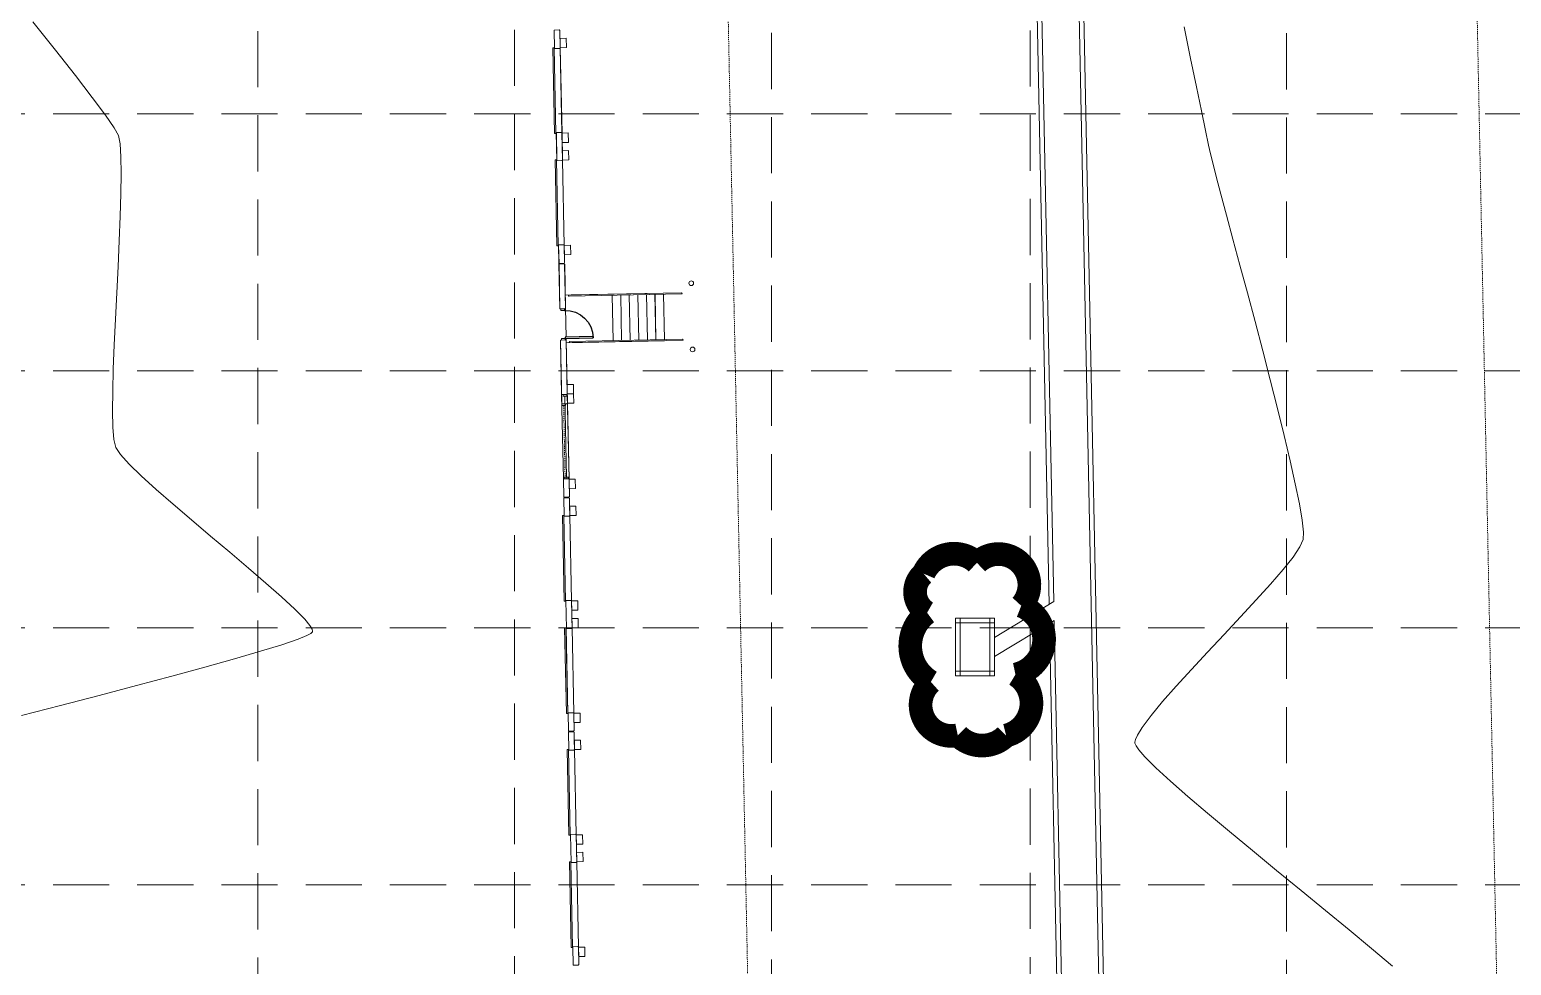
# Model space of a CAD drawing. Extents: x 2140663 to 2528301, y 336313 to 7007653.
# Drawn here: x 2527973.4 to 2528131.7, y 7006847.1 to 7006947.1 of the extents above; entities that cross this region are included whole.
import ezdxf

# ---------------------------------------------------------------- set-up
doc = ezdxf.new("R2010")
doc.units = 0
doc.header["$MEASUREMENT"] = 0
for name, pattern in [('HIDDEN', [0.375, 0.25, -0.125]), ('xdrc002ar$0$HIDDEN2', [0.1875, 0.125, -0.0625]), ('xdrc002pt$0$HIDDEN2', [0.1875, 0.125, -0.0625])]:
    doc.linetypes.add(name, pattern=pattern)
for name, color, linetype in [('1 EXISTING CONTOURS', 43, 'Continuous'), ('GRID', 254, 'HIDDEN'), ('LEGEND', 7, 'Continuous'), ('xdrc002ar$0$BASE1$0$ADO', 8, 'Continuous'), ('xdrc002ar$0$BASE1$0$AFL', 1, 'Continuous'), ('xdrc002ar$0$BASE1$0$AFLHR', 7, 'Continuous'), ('xdrc002ar$0$BASE1$0$AFLST', 1, 'Continuous'), ('xdrc002ar$0$BASE1$0$awa', 7, 'Continuous'), ('xdrc002ar$0$WINDOWS', 8, 'Continuous'), ('xdrc002ar$0$XR3$0$BASE1$0$ADO', 3, 'Continuous'), ('xdrc002ar$0$XR3$0$BASE1$0$AFL', 1, 'Continuous'), ('xdrc002ar$0$XR3$0$BASE1$0$AFLHR', 2, 'Continuous'), ('xdrc002ar$0$XR3$0$BASE1$0$AFLST', 2, 'Continuous'), ('xdrc002ar$0$XR3$0$BASE1$0$awa', 4, 'Continuous'), ('xdrc002ar$0$XR3$0$WINDOWS', 2, 'Continuous'), ('xdrc002pt$0$V-ESMT-ACCS-N', 2, 'xdrc002pt$0$HIDDEN2'), ('xdrc002pt$0$V-ESMT-STRM-N', 2, 'xdrc002pt$0$HIDDEN2'), ('xdrc002STM$0$C-STRM-INLET-N', 5, 'Continuous'), ('xdrc002STM$0$C-STRM-PIPE-N', 5, 'Continuous')]:
    doc.layers.add(name, color=color, linetype=linetype)

# ---------------------------------------------------------------- blocks, each defined once
blk = doc.blocks.new('xdrc002ar$0$XR3$0$A$C228123AE')
at = {"layer": 'xdrc002ar$0$XR3$0$BASE1$0$ADO', "lineweight": 0}
for points in [[(22.61683327611536, 15.75429074559361), (22.61683327611536, 17.50429074559361), (132.6168332761154, 17.50429074559361), (132.6168332761154, 15.75429074559361)], [(166.6168332761154, 15.75429074559361), (166.6168332761154, 17.50429074559361), (276.6168332761154, 17.50429074559361), (276.6168332761154, 15.75429074559361)]]:
    blk.add_lwpolyline(points, close=True, dxfattribs=at)
at = {"layer": 'xdrc002ar$0$XR3$0$BASE1$0$AFL', "lineweight": 0}
for p, q in [((22.86683327844366, 8.004440076649189), (132.3668332770467, 8.004440076649189)), ((166.866833277978, 8.004440076649189), (276.366833276581, 8.004440076649189))]:
    blk.add_line(p, q, dxfattribs=at)
for points in [[(10.86683327844366, 8.004440078511834), (10.86683327844366, 0.004440078511834145), (22.86683327844366, 0.004440078511834145), (22.86683327844366, 8.004440078511834)], [(132.3668332770467, 8.004440078511834), (132.3668332770467, 0.004440078511834145), (144.3668332770467, 0.004440078511834145), (144.3668332770467, 8.004440078511834)], [(154.866833277978, 8.004440077580512), (154.866833277978, 0.00444007758051157), (166.866833277978, 0.00444007758051157), (166.866833277978, 8.004440077580512)], [(276.366833276581, 8.004440077580512), (276.366833276581, 0.00444007758051157), (288.366833276581, 0.00444007758051157), (288.366833276581, 8.004440077580512)]]:
    blk.add_lwpolyline(points, close=True, dxfattribs=at)
at = {"layer": 'xdrc002ar$0$XR3$0$BASE1$0$awa', "lineweight": 0}
for p, q in [((-0.008166723418980837, 15.25444007758051), (23.61683327611536, 15.25444007664919)), ((-0.008166723418980837, 15.25444007758051), (-0.008166723418980837, 8.754440076649189)), ((0.7418332765810192, 8.004440076649189), (-0.008166723418980837, 8.754440076649189)), ((0.7418332765810192, 8.004440076649189), (22.86683327658102, 8.004440076649189)), ((23.61683327658102, 8.754440076649189), (22.86683327658102, 8.004440076649189)), ((23.61683327658102, 8.754440076649189), (23.61683327611536, 15.25444007664919)), ((131.6168332770467, 8.754440078511834), (131.616833276581, 15.25444007851183)), ((131.6168332761154, 15.25444007758051), (167.6168332756497, 15.25444007571787)), ((131.6168332770467, 8.754440078511834), (132.3668332770467, 8.004440078511834)), ((132.3668332770467, 8.004440078511834), (166.866833277978, 8.004440076649189)), ((166.866833276581, 8.004440076649189), (167.616833276581, 8.754440076649189)), ((167.616833276581, 8.754440076649189), (167.6168332756497, 15.25444007851183)), ((275.616833276581, 8.754440077580512), (275.6168332756497, 15.25444007758051)), ((275.6168332761154, 15.25444007664919), (299.241833276581, 15.25444007758051)), ((276.366833276581, 8.004440077580512), (275.616833276581, 8.754440077580512)), ((276.366833276581, 8.004440077580512), (298.491833276581, 8.004440077580512)), ((299.241833276581, 8.754440077580512), (298.491833276581, 8.004440077580512)), ((299.241833276581, 15.25444007758051), (299.241833276581, 8.754440077580512))]:
    blk.add_line(p, q, dxfattribs=at)
blk = doc.blocks.new('xdrc002ar$0$XR3$0$BASE1$0$36D')
at = {"layer": 'xdrc002ar$0$XR3$0$BASE1$0$ADO'}
blk.add_lwpolyline([(-1.75, 1.000444171950221e-11), (0, 1.000444171950221e-11), (0, -35.99999999999), (-1.75, -35.99999999999)], close=True, dxfattribs=at)
blk.add_arc((0, 1.000444171950221e-11), 36, 180, 270, dxfattribs=at)
blk = doc.blocks.new('xdrc002ar$0$XR3$0$A$C65600574')
at = {"layer": 'xdrc002ar$0$XR3$0$BASE1$0$awa', "lineweight": 0}
blk.add_line((107.9999999990687, -6.499690967611969), (107.9999999897555, -1.999690865166485), dxfattribs=at)
at = {"layer": 'xdrc002ar$0$XR3$0$WINDOWS', "linetype": 'Continuous', "lineweight": 0}
for p, q in [((9.313225746154785e-09, -1.999690865166485), (2.000000009313226, -1.999690867960453)), ((4.656612873077393e-09, -6.499690865166485), (2.000000004656613, -6.499690867960453)), ((2.000000004656613, -6.49969086702913), (2.000000009313226, -1.999690867960453)), ((2.000000007916242, -4.248930997215211), (105.9999999920838, -4.248931059613824)), ((107.9999999897555, -1.999690865166485), (105.9999999897555, -1.999690867960453)), ((105.9999999944121, -6.49969086702913), (105.9999999897555, -1.999690867960453)), ((107.9999999944121, -6.499690865166485), (105.9999999944121, -6.499690867960453))]:
    blk.add_line(p, q, dxfattribs=at)
blk = doc.blocks.new('xdrc002ar$0$BASE1$0$36D')
at = {"layer": 'xdrc002ar$0$BASE1$0$ADO'}
blk.add_lwpolyline([(-1.75, 1.000444171950221e-11), (0, 1.000444171950221e-11), (0, -35.99999999999), (-1.75, -35.99999999999)], close=True, dxfattribs=at)
blk.add_arc((0, 1.000444171950221e-11), 36, 180, 270, dxfattribs=at)
blk = doc.blocks.new('A$C211968B4')
at = {"layer": 'LEGEND', "color": 170, "ltscale": 100, "const_width": 1.261430802800306}
blk.add_lwpolyline([(4.032914736308157, 6.67986492626369, 0.5205670505517462), (4.032914736308157, 6.67986492626369, 0.7651954600696135), (1.179535842966288, 5.243441569618881, 0.4178788784126488), (1.161860283929855, 2.658978256396949, 0.6649002420699669), (4.422610547859222, 2.161206842400134, 0.744833174426672), (8.10029117250815, 1.852431412786245, 0.9756416855879776), (10.39131185039878, 4.219029118306935, 0.5205670505517462), (9.820843972731382, 7.070041866973042, 0.5205670505517462), (7.729127584490925, 6.879974124021828, 0.5402640007904789), (4.032914736308157, 6.67986492626369)], format="xyb", close=True, dxfattribs=at)

msp = doc.modelspace()

# ---------------------------------------------------------------- linework, layer by layer
at = {"layer": '1 EXISTING CONTOURS', "color": 43, "lineweight": 0, "extrusion": (0.781527242856287, 0.6238711154344704, 0), "elevation": 6347112.832656676}
msp.add_lwpolyline([(3898990.900540193, 605.0000000000007), (3898987.012456408, 605.0000000000007)], dxfattribs=at)
at = {"layer": '1 EXISTING CONTOURS', "color": 43, "lineweight": 0, "elevation": 605}
for points in [[(2528097.476862572, 7006944.052870787), (2528096.783059095, 7006947.42023532)], [(2527978.352424546, 7006942.216757166), (2527980.146248765, 7006939.886694063)], [(2528098.635736859, 7006938.44972086), (2528098.098845043, 7006941.040868073)], [(2527982.489109978, 7006936.634454059), (2527982.930136498, 7006935.837737433)], [(2528099.401169941, 7006934.791967697), (2528099.074268375, 7006936.34492284)], [(2527983.237598224, 7006931.74761485), (2527983.20951786, 7006929.607079186)], [(2528100.715669456, 7006929.546556603), (2528100.215840355, 7006931.428759354)], [(2528101.318245555, 7006927.301705115), (2528100.715669456, 7006929.546556603)], [(2527983.13568839, 7006927.19366541), (2527983.027830631, 7006924.5767951)], [(2528102.00388146, 7006924.756422278), (2528101.318245555, 7006927.301705115)], [(2527983.027830631, 7006924.5767951), (2527982.897665404, 7006921.82588983)], [(2527982.897665404, 7006921.82588983), (2527982.756913524, 7006919.010371172)], [(2528103.545583927, 7006919.013432087), (2528102.752889981, 7006921.972925474)], [(2527982.756913524, 7006919.010371172), (2527982.61729581, 7006916.199660703)], [(2527982.490533082, 7006913.463179997), (2527982.388346156, 7006910.870350628)], [(2528105.988906406, 7006909.701146283), (2528105.18327933, 7006912.815325108)], [(2527982.388346156, 7006910.870350628), (2527982.322455851, 7006908.490594172)], [(2527982.322455851, 7006908.490594172), (2527982.304582985, 7006906.393332203)], [(2528106.759470143, 7006906.659840415), (2528105.988906406, 7006909.701146283)], [(2527982.656277203, 7006902.490728966), (2527983.154130977, 7006901.736391459)], [(2527983.154130977, 7006901.736391459), (2527984.084701697, 7006900.708019921)], [(2527984.084701697, 7006900.708019921), (2527985.377907447, 7006899.450443258)], [(2527985.377907447, 7006899.450443258), (2527986.963666312, 7006898.008490373)], [(2527986.963666312, 7006898.008490373), (2527988.771896377, 7006896.426990175)], [(2527988.771896377, 7006896.426990175), (2527990.732515726, 7006894.750771564)], [(2528109.397287074, 7006894.72401386), (2528109.097347891, 7006896.467694184)], [(2527990.732515726, 7006894.750771564), (2527992.775442445, 7006893.024663446)], [(2528109.161825148, 7006891.85465521), (2528109.517918798, 7006892.637402385)], [(2528109.517918798, 7006892.637402385), (2528109.544039773, 7006893.426510799)], [(2527996.827890328, 7006889.602094313), (2527998.697247662, 7006887.995291107)], [(2528104.494103118, 7006886.196704843), (2528106.025178877, 7006887.895694121)], [(2528001.771819537, 7006885.214791938), (2528002.836870248, 7006884.130753785)], [(2528002.836870248, 7006884.130753785), (2528003.398323202, 7006883.451388711)], [(2528003.644970382, 7006882.747209284), (2528003.501766629, 7006882.62449195)], [(2527998.09925275, 7006880.708487819), (2527995.33170314, 7006879.901168447)], [(2528097.573589929, 7006878.76463735), (2528099.300792886, 7006880.623528216)], [(2527995.33170314, 7006879.901168447), (2527992.154618309, 7006879.010386809)], [(2527980.867156148, 7006875.989217202), (2527976.752934093, 7006874.916535398)], [(2527976.752934093, 7006874.916535398), (2527972.579678648, 7006873.836365777)], [(2528092.315705225, 7006872.583814793), (2528093.26018047, 7006873.846266733)], [(2528091.533817194, 7006870.908046011), (2528091.535304273, 7006871.016733208)], [(2528091.550534482, 7006870.820823815), (2528091.533817194, 7006870.908046011)], [(2528091.535304273, 7006871.016733208), (2528091.592838907, 7006871.276014582)], [(2528091.936670939, 7006870.181069827), (2528091.645781335, 7006870.604775514)], [(2528093.765687773, 7006868.266119113), (2528092.58259463, 7006869.442401142)], [(2528097.177975618, 7006865.20899118), (2528095.315568589, 7006866.842825437)], [(2528101.623322482, 7006861.455585173), (2528099.298647402, 7006863.401087405)], [(2528109.278752912, 7006855.158198389), (2528106.667636696, 7006857.297669603)], [(2528111.876826589, 7006853.027012975), (2528109.278752912, 7006855.158198389)]]:
    msp.add_lwpolyline(points, dxfattribs=at)
at = {"layer": '1 EXISTING CONTOURS', "color": 43, "lineweight": 0, "extrusion": (0.7859009497685996, 0.6183524053101216, 0), "elevation": 6319500.161765738}
msp.add_lwpolyline([(3943584.503877345, 605.0000000000003), (3943581.048329518, 605.0000000000003)], dxfattribs=at)
at = {"layer": '1 EXISTING CONTOURS', "color": 43, "lineweight": 0, "extrusion": (0.97933714849024, 0.202234392690773, 0), "elevation": 3892904.84924651}
msp.add_lwpolyline([(6350889.274920349, 605.0000000000007), (6350892.350472745, 605.0000000000007)], dxfattribs=at)
at = {"layer": '1 EXISTING CONTOURS', "color": 43, "lineweight": 0, "extrusion": (0.8029319083280639, 0.5960707597162049, 0), "elevation": 6206427.904590489}
msp.add_lwpolyline([(4119240.568441309, 605.0000000000007), (4119238.224932813, 605.0000000000007)], dxfattribs=at)
at = {"layer": '1 EXISTING CONTOURS', "color": 43, "lineweight": 0, "extrusion": (0.8230025329541624, 0.5680377018746495, 0), "elevation": 6060740.174817857}
msp.add_lwpolyline([(4330738.900231224, 605.0000000000003), (4330737.234911616, 605.0000000000003)], dxfattribs=at)
at = {"layer": '1 EXISTING CONTOURS', "color": 43, "lineweight": 0, "extrusion": (0.9789774545688492, 0.2039684864038977, 0), "elevation": 3904146.197227489}
msp.add_lwpolyline([(6343980.165620904, 605.0000000000007), (6343982.315617323, 605.0000000000007)], dxfattribs=at)
at = {"layer": '1 EXISTING CONTOURS', "color": 43, "lineweight": 0, "extrusion": (0.9809090102903826, 0.1944672556785396, 0), "elevation": 3842340.817111583}
msp.add_lwpolyline([(6381556.594937404, 605.0000000000007), (6381555.671944673, 605.0000000000007)], dxfattribs=at)
at = {"layer": '1 EXISTING CONTOURS', "color": 43, "lineweight": 0, "extrusion": (0.9974819834566262, 0.0709203262784018, 0), "elevation": 3018551.717951844}
msp.add_lwpolyline([(6810005.967326378, 605), (6810004.577311575, 605)], dxfattribs=at)
at = {"layer": '1 EXISTING CONTOURS', "color": 43, "lineweight": 0, "extrusion": (0.9774775541887505, 0.2110394064083254, 0), "elevation": 3949899.778640345}
msp.add_lwpolyline([(6315591.928671962, 605), (6315592.885848498, 605)], dxfattribs=at)
at = {"layer": '1 EXISTING CONTOURS', "color": 43, "lineweight": 0, "extrusion": (0.9718361936569601, 0.2356574053543652, 0), "elevation": 4108134.547609148}
msp.add_lwpolyline([(6213825.536828456, 605), (6213826.535199516, 605)], dxfattribs=at)
at = {"layer": '1 EXISTING CONTOURS', "color": 43, "lineweight": 0, "extrusion": (0.9998664709309866, 0.01634136799703864, 0), "elevation": 2642148.528567934}
msp.add_lwpolyline([(6964687.212642141, 605), (6964685.414166015, 605)], dxfattribs=at)
at = {"layer": '1 EXISTING CONTOURS', "color": 43, "lineweight": 0, "extrusion": (0.9680667512493972, 0.2506925709418562, 0), "elevation": 4203955.417070447}
msp.add_lwpolyline([(6149401.401758684, 605), (6149402.907167925, 605)], dxfattribs=at)
at = {"layer": '1 EXISTING CONTOURS', "color": 43, "lineweight": 0, "extrusion": (0.99953241427349, -0.0305769981621552, 0), "elevation": 2312550.286934223}
msp.add_lwpolyline([(7080951.404759645, 605.0000000000007), (7080948.99021686, 605.0000000000007)], dxfattribs=at)
at = {"layer": '1 EXISTING CONTOURS', "color": 43, "lineweight": 0, "extrusion": (0.9656501035509766, 0.2598458726091074, 0), "elevation": 4261982.439474469}
msp.add_lwpolyline([(6109317.862858915, 605.0000000000007), (6109320.745369666, 605.0000000000007)], dxfattribs=at)
at = {"layer": '1 EXISTING CONTOURS', "color": 43, "lineweight": 0, "extrusion": (0.9664574883431298, 0.2568266404123395, 0), "elevation": 4242868.072797512}
msp.add_lwpolyline([(6122601.830582846, 605), (6122605.010518454, 605)], dxfattribs=at)
at = {"layer": '1 EXISTING CONTOURS', "color": 43, "lineweight": 0, "extrusion": (0.9989288010903344, -0.04627364641161318, 0), "elevation": 2201039.082413606}
msp.add_lwpolyline([(7116389.372434958, 605), (7116386.633019794, 605)], dxfattribs=at)
at = {"layer": '1 EXISTING CONTOURS', "color": 43, "lineweight": 0, "extrusion": (0.9671751362422981, 0.2541107157022157, 0), "elevation": 4225652.105438339}
msp.add_lwpolyline([(6134493.239306378, 605.0000000000007), (6134496.470194225, 605.0000000000007)], dxfattribs=at)
at = {"layer": '1 EXISTING CONTOURS', "color": 43, "lineweight": 0, "extrusion": (0.9997124390382082, 0.02397997565213747, 0), "elevation": 2695280.800269}
msp.add_lwpolyline([(6944270.526477618, 605.0000000000007), (6944268.780629673, 605.0000000000007)], dxfattribs=at)
at = {"layer": '1 EXISTING CONTOURS', "color": 43, "lineweight": 0, "extrusion": (0.9709809769761388, 0.2391567317690704, 0), "elevation": 4130492.467788669}
msp.add_lwpolyline([(6198956.330922744, 605), (6198959.323994288, 605)], dxfattribs=at)
at = {"layer": '1 EXISTING CONTOURS', "color": 43, "lineweight": 0, "extrusion": (0.9963570121338333, 0.08528015227320263, 0), "elevation": 3116322.832778465}
msp.add_lwpolyline([(6765791.85992521, 605.0000000000007), (6765790.53107596, 605.0000000000007)], dxfattribs=at)
at = {"layer": '1 EXISTING CONTOURS', "color": 43, "lineweight": 0, "extrusion": (0.973097036437515, 0.2303956546389836, 0), "elevation": 4074454.069302517}
msp.add_lwpolyline([(6235929.516689381, 605.0000000000007), (6235932.30048966, 605.0000000000007)], dxfattribs=at)
at = {"layer": '1 EXISTING CONTOURS', "color": 43, "lineweight": 0, "extrusion": (0.9733009571649359, 0.2295326704018839, 0), "elevation": 4068800.978993593}
msp.add_lwpolyline([(6239571.147269203, 605.0000000000007), (6239570.291162925, 605.0000000000007)], dxfattribs=at)
at = {"layer": '1 EXISTING CONTOURS', "color": 43, "lineweight": 0, "extrusion": (0.975938075535058, 0.2180478679577669, 0), "elevation": 3995116.803908198}
msp.add_lwpolyline([(6287050.426468936, 605.0000000000007), (6287052.936241591, 605.0000000000007)], dxfattribs=at)
at = {"layer": '1 EXISTING CONTOURS', "color": 43, "lineweight": 0, "extrusion": (0.9798738205457357, 0.1996178744729628, 0), "elevation": 3875929.699507934}
msp.add_lwpolyline([(6361218.647519575, 605.0000000000007), (6361220.818860576, 605.0000000000007)], dxfattribs=at)
at = {"layer": '1 EXISTING CONTOURS', "color": 43, "lineweight": 0, "extrusion": (0.9936644712244473, 0.1123873597262589, 0), "elevation": 3299578.885364588}
msp.add_lwpolyline([(6678373.494826524, 605), (6678374.800602365, 605)], dxfattribs=at)
at = {"layer": '1 EXISTING CONTOURS', "color": 43, "lineweight": 0, "extrusion": (-0.6442477125625307, -0.7648168962947582, 0), "elevation": -6987643.738745887}
msp.add_lwpolyline([(-2580723.214940315, 605), (-2580720.527823723, 605)], dxfattribs=at)
at = {"layer": '1 EXISTING CONTOURS', "color": 43, "lineweight": 0, "extrusion": (-0.646249675541658, -0.7631260425790106, 0), "elevation": -6980857.062628721}
msp.add_lwpolyline([(-2599022.534244771, 605.0000000000007), (-2599019.916989429, 605.0000000000007)], dxfattribs=at)
at = {"layer": '1 EXISTING CONTOURS', "color": 43, "lineweight": 0, "extrusion": (0.8250223222186099, -0.5651001396575766, 0), "elevation": -1873849.074120068}
msp.add_lwpolyline([(7209475.717533442, 605.0000000000003), (7209477.029879294, 605.0000000000003)], dxfattribs=at)
at = {"layer": '1 EXISTING CONTOURS', "color": 43, "lineweight": 0, "extrusion": (0.7815498231574058, -0.6238428279002876, 0), "elevation": -2395355.865211465}
msp.add_lwpolyline([(7053374.841130883, 605.0000000000007), (7053376.549800952, 605.0000000000007)], dxfattribs=at)
at = {"layer": '1 EXISTING CONTOURS', "color": 43, "lineweight": 0, "extrusion": (-0.662293836726086, -0.7492442017357497, 0), "elevation": -6924148.159122397}
msp.add_lwpolyline([(-2746530.368002962, 605.0000000000007), (-2746528.13730563, 605.0000000000007)], dxfattribs=at)
at = {"layer": '1 EXISTING CONTOURS', "color": 43, "lineweight": 0, "extrusion": (0.7572176246639539, -0.6531626664914947, 0), "elevation": -2662311.14247397}
msp.add_lwpolyline([(6957003.481243161, 605.0000000000007), (6957005.516108206, 605.0000000000007)], dxfattribs=at)
at = {"layer": '1 EXISTING CONTOURS', "color": 43, "lineweight": 0, "extrusion": (-0.680484271655134, -0.7327626873892951, 0), "elevation": -6854649.484658765}
msp.add_lwpolyline([(-2915651.72490764, 605), (-2915649.809915435, 605)], dxfattribs=at)
at = {"layer": '1 EXISTING CONTOURS', "color": 43, "lineweight": 0, "extrusion": (0.734555701360516, -0.678548392967488, 0), "elevation": -2897477.798701557}
msp.add_lwpolyline([(6862386.982401665, 605), (6862389.4463014, 605)], dxfattribs=at)
at = {"layer": '1 EXISTING CONTOURS', "color": 43, "lineweight": 0, "extrusion": (0.8603309504350959, 0.5097358685863148, 0), "elevation": 5746579.388559254}
msp.add_lwpolyline([(4739624.691287764, 605.0000000000007), (4739624.243933039, 605.0000000000007)], dxfattribs=at)
at = {"layer": '1 EXISTING CONTOURS', "color": 43, "lineweight": 0, "extrusion": (0.7304885734774149, -0.6829249182881905, 0), "elevation": -2938425.723119399}
msp.add_lwpolyline([(6844950.828855058, 605.0000000000007), (6844953.393553129, 605.0000000000007)], dxfattribs=at)
at = {"layer": '1 EXISTING CONTOURS', "color": 43, "lineweight": 0, "extrusion": (0.3237706676366692, -0.9461355900599584, 0), "elevation": -5810967.510956667}
msp.add_lwpolyline([(4660455.649599692, 605.0000000000007), (4660453.812465475, 605.0000000000007)], dxfattribs=at)
at = {"layer": '1 EXISTING CONTOURS', "color": 43, "lineweight": 0, "extrusion": (0.3752777714244955, -0.9269123983822118, 0), "elevation": -5546062.807131418}
msp.add_lwpolyline([(4972764.601547457, 605.0000000000007), (4972763.579201525, 605.0000000000007)], dxfattribs=at)
at = {"layer": '1 EXISTING CONTOURS', "color": 43, "lineweight": 0, "extrusion": (0.4708708901821648, -0.8822021337420671, 0), "elevation": -4991123.542946534}
msp.add_lwpolyline([(5529547.142162407, 605.0000000000003), (5529546.65610977, 605.0000000000003)], dxfattribs=at)
at = {"layer": '1 EXISTING CONTOURS', "color": 43, "lineweight": 0, "extrusion": (0.9655784752835587, 0.2601119145081171, 0), "elevation": 4263559.656213963}
msp.add_lwpolyline([(6108131.604721406, 605), (6108131.406037256, 605)], dxfattribs=at)
at = {"layer": '1 EXISTING CONTOURS', "color": 43, "lineweight": 0, "extrusion": (0.8867786475150099, -0.4621943642142883, 0), "elevation": -996762.0632706117}
msp.add_lwpolyline([(7381983.101964332, 605.0000000000003), (7381983.043284995, 605.0000000000003)], dxfattribs=at)
at = {"layer": '1 EXISTING CONTOURS', "color": 43, "lineweight": 0, "extrusion": (0.9969087456681813, -0.07856814119153896, 0), "elevation": 1969671.212705798}
msp.add_lwpolyline([(7183843.367540258, 605.0000000000007), (7183843.29188078, 605.0000000000007)], dxfattribs=at)
at = {"layer": '1 EXISTING CONTOURS', "color": 43, "lineweight": 0, "extrusion": (0.7298781431848796, -0.6835772788068606, 0), "elevation": -2944539.966106232}
msp.add_lwpolyline([(6842320.259608414, 605), (6842322.848838426, 605)], dxfattribs=at)
at = {"layer": '1 EXISTING CONTOURS', "color": 43, "lineweight": 0, "extrusion": (0.2958735992029427, -0.9552271003770239, 0), "elevation": -5945194.44545242}
msp.add_lwpolyline([(4487965.703665706, 605.0000000000003), (4487963.308513789, 605.0000000000003)], dxfattribs=at)
at = {"layer": '1 EXISTING CONTOURS', "color": 43, "lineweight": 0, "extrusion": (0.2631169435113375, -0.9647639473141871, 0), "elevation": -6094826.683469893}
msp.add_lwpolyline([(4282544.27863558, 605), (4282540.633682119, 605)], dxfattribs=at)
at = {"layer": '1 EXISTING CONTOURS', "color": 43, "lineweight": 0, "extrusion": (0.7390136645100525, -0.6736904360813086, 0), "elevation": -2852168.558419732}
msp.add_lwpolyline([(6881331.899893354, 605.0000000000007), (6881334.309440216, 605.0000000000007)], dxfattribs=at)
at = {"layer": '1 EXISTING CONTOURS', "color": 43, "lineweight": 0, "extrusion": (0.2547864116986534, -0.966997354915578, 0), "elevation": -6131535.373808946}
msp.add_lwpolyline([(4229811.723422635, 605), (4229807.602327288, 605)], dxfattribs=at)
at = {"layer": '1 EXISTING CONTOURS', "color": 43, "lineweight": 0, "extrusion": (0.2582725801723424, -0.9660720854735018, 0), "elevation": -6116239.143506313}
msp.add_lwpolyline([(4251903.72893322, 605), (4251899.810121951, 605)], dxfattribs=at)
at = {"layer": '1 EXISTING CONTOURS', "color": 43, "lineweight": 0, "extrusion": (0.7503519616396729, -0.6610385266105866, 0), "elevation": -2734853.882089614}
msp.add_lwpolyline([(6928790.506074799, 605.0000000000003), (6928792.711991558, 605.0000000000003)], dxfattribs=at)
at = {"layer": '1 EXISTING CONTOURS', "color": 43, "lineweight": 0, "extrusion": (0.7691048054836603, -0.6391226785069835, 0), "elevation": -2533883.305470871}
msp.add_lwpolyline([(7004782.082543516, 605), (7004784.010068326, 605)], dxfattribs=at)
at = {"layer": '1 EXISTING CONTOURS', "color": 43, "lineweight": 0, "extrusion": (0.8502559927236009, -0.5263694015020287, 0), "elevation": -1538677.686756713}
msp.add_lwpolyline([(7288344.879638349, 605), (7288345.843798866, 605)], dxfattribs=at)
at = {"layer": '1 EXISTING CONTOURS', "color": 43, "lineweight": 0, "extrusion": (0.9150250225574883, 0.4033970848849411, 0), "elevation": 5139818.291340893}
msp.add_lwpolyline([(5391637.132961953, 605.0000000000003), (5391637.369073857, 605.0000000000003)], dxfattribs=at)
at = {"layer": '1 EXISTING CONTOURS', "color": 43, "lineweight": 0, "extrusion": (0.9148761695597236, -0.4037345592982201, 0), "elevation": -516025.3339285054}
msp.add_lwpolyline([(7431097.498698626, 605.0000000000007), (7431098.032122679, 605.0000000000007)], dxfattribs=at)
at = {"layer": '1 EXISTING CONTOURS', "color": 43, "lineweight": 0, "extrusion": (0.7527844374353764, 0.6582671120108492, 0), "elevation": 6515500.464659514}
msp.add_lwpolyline([(3610502.068140456, 605), (3610503.049389069, 605)], dxfattribs=at)
at = {"layer": '1 EXISTING CONTOURS', "color": 43, "lineweight": 0, "extrusion": (-0.6763879184942231, -0.7365455747712102, 0), "elevation": -6870849.894346632}
msp.add_lwpolyline([(-2877302.661703015, 605), (-2877304.765959518, 605)], dxfattribs=at)
at = {"layer": '1 EXISTING CONTOURS', "color": 43, "lineweight": 0, "extrusion": (0.6487586971530901, 0.7609941871448332, 0), "elevation": 6972308.725609525}
msp.add_lwpolyline([(2621894.700423532, 605.0000000000003), (2621897.48713573, 605.0000000000003)], dxfattribs=at)
at = {"layer": '1 EXISTING CONTOURS', "color": 43, "lineweight": 0, "extrusion": (-0.6373526073295344, -0.7705722898795703, 0), "elevation": -7010585.437917779}
msp.add_lwpolyline([(-2517753.149840328, 605), (-2517756.360982163, 605)], dxfattribs=at)
at = {"layer": '1 EXISTING CONTOURS', "color": 43, "lineweight": 0, "extrusion": (-0.6347930803500996, -0.7726821760204075, 0), "elevation": -7018898.362830544}
msp.add_lwpolyline([(-2494481.566400039, 605), (-2494484.892343585, 605)], dxfattribs=at)
at = {"layer": '1 EXISTING CONTOURS', "color": 43, "lineweight": 0, "extrusion": (-0.6361187042910371, -0.7715912091587696, 0), "elevation": -7014605.450900436}
msp.add_lwpolyline([(-2506518.088836086, 605), (-2506521.368771951, 605)], dxfattribs=at)
at = {"layer": '1 EXISTING CONTOURS', "color": 43, "lineweight": 0, "extrusion": (-0.6397193134203458, -0.7686086130385226, 0), "elevation": -7002809.596285828}
msp.add_lwpolyline([(-2539284.230023415, 605), (-2539287.364524098, 605)], dxfattribs=at)
at = {"layer": '1 EXISTING CONTOURS', "color": 43, "lineweight": 0, "extrusion": (0.6454879085347226, 0.7637704890446276, 0), "elevation": 6983493.274647921}
msp.add_lwpolyline([(2591932.323042816, 605), (2591935.247189978, 605)], dxfattribs=at)
at = {"layer": 'GRID', "color": 253, "linetype": 'HIDDEN', "lineweight": 0, "ltscale": 24}
for p, q in [((2527997.886483418, 7006031.983717573), (2527997.756595209, 7007624.562990395)), ((2528025.314863435, 7006032.117452909), (2528025.21406728, 7007624.562990395)), ((2528052.75125109, 7006031.787906426), (2528052.67153935, 7007624.562990395)), ((2528080.45980197, 7006032.041801908), (2528080.250281271, 7007625.178615601)), ((2528107.768453324, 7006031.75605775), (2528107.707753342, 7007625.178615601)), ((2527228.947377252, 7006938.126188649), (2528272.331315909, 7006938.126188649)), ((2527228.947377252, 7006910.668716576), (2528272.331315909, 7006910.668716576)), ((2527228.947377252, 7006883.211244508), (2528272.331315909, 7006883.211244508)), ((2527228.947377252, 7006855.753772439), (2528272.331315909, 7006855.753772439))]:
    msp.add_line(p, q, dxfattribs=at)
at = {"layer": 'xdrc002ar$0$BASE1$0$ADO', "lineweight": 0}
for points in [[(2528029.680276825, 7006936.043149447), (2528029.534473591, 7006936.040189456), (2528029.348417073, 7006945.204964126), (2528029.494220307, 7006945.207924116)], [(2528029.923841721, 7006924.045626244), (2528029.778038488, 7006924.042666253), (2528029.59198197, 7006933.207440922), (2528029.737785203, 7006933.210400913)], [(2528030.695129722, 7006886.053513968), (2528030.549326488, 7006886.050553977), (2528030.36326997, 7006895.215328647), (2528030.509073204, 7006895.218288638)], [(2528030.938694618, 7006874.055990765), (2528030.792891385, 7006874.053030774), (2528030.606834867, 7006883.217805443), (2528030.7526381, 7006883.220765434)], [(2528031.202556619, 7006861.058674142), (2528031.056753385, 7006861.055714151), (2528030.870696867, 7006870.22048882), (2528031.016500101, 7006870.223448811)], [(2528031.446121515, 7006849.061150938), (2528031.300318282, 7006849.058190947), (2528031.114261764, 7006858.222965617), (2528031.260064997, 7006858.225925608)]]:
    msp.add_lwpolyline(points, close=True, dxfattribs=at)
at = {"layer": 'xdrc002ar$0$BASE1$0$ADO', "color": 7, "lineweight": 0}
for points in [[(2528030.206651741, 7006917.299291573), (2528030.602403371, 7006917.307325832), (2528030.605786217, 7006917.140693566), (2528030.210034587, 7006917.132659307)], [(2528030.270925815, 7006914.133278527), (2528030.666677445, 7006914.141312786), (2528030.670060291, 7006913.974680522), (2528030.274308661, 7006913.966646262)]]:
    msp.add_lwpolyline(points, close=True, dxfattribs=at)
at = {"layer": 'xdrc002ar$0$BASE1$0$AFL', "color": 7, "lineweight": 0}
for p, q in [((2528030.325541561, 7006936.077086755), (2528030.140330755, 7006945.200203357)), ((2528030.569106457, 7006924.079563552), (2528030.383895651, 7006933.202680154)), ((2528030.891321642, 7006908.207884421), (2528031.557850705, 7006908.221415805)), ((2528030.911618718, 7006907.208090829), (2528030.891321642, 7006908.207884421)), ((2528031.578147781, 7006907.221622212), (2528030.911618718, 7006907.208090829)), ((2528031.557850705, 7006908.221415805), (2528031.578147781, 7006907.221622212)), ((2528031.07653246, 7006899.084767885), (2528031.743061522, 7006899.098299268)), ((2528031.096829535, 7006898.084974291), (2528031.07653246, 7006899.084767885)), ((2528031.743061522, 7006899.098299268), (2528031.763358598, 7006898.098505675)), ((2528031.763358598, 7006898.098505675), (2528031.096829535, 7006898.084974291)), ((2528031.340394458, 7006886.087451276), (2528031.155183651, 7006895.210567879)), ((2528031.583959354, 7006874.089928073), (2528031.398748548, 7006883.213044675)), ((2528031.847821355, 7006861.09261145), (2528031.662610549, 7006870.215728052)), ((2528032.091386251, 7006849.095088246), (2528031.906175445, 7006858.218204848))]:
    msp.add_line(p, q, dxfattribs=at)
for points in [[(2528030.140330755, 7006945.200203357), (2528030.806859822, 7006945.21373474), (2528030.786562747, 7006946.213528341), (2528030.12003368, 7006946.199996958)], [(2528030.345838636, 7006935.077293155), (2528031.012367703, 7006935.090824538), (2528030.992070628, 7006936.090618138), (2528030.325541561, 7006936.077086755)], [(2528030.383895651, 7006933.202680154), (2528031.050424717, 7006933.216211537), (2528031.030127643, 7006934.216005137), (2528030.363598576, 7006934.202473754)], [(2528030.589403532, 7006923.079769951), (2528031.255932599, 7006923.093301334), (2528031.235635524, 7006924.093094935), (2528030.569106457, 7006924.079563552)], [(2528031.155183651, 7006895.210567879), (2528031.821712718, 7006895.224099262), (2528031.801415644, 7006896.223892862), (2528031.134886577, 7006896.210361479)], [(2528031.360691532, 7006885.087657676), (2528032.027220599, 7006885.101189059), (2528032.006923525, 7006886.100982659), (2528031.340394458, 7006886.087451276)], [(2528031.398748547, 7006883.213044675), (2528032.065277614, 7006883.226576058), (2528032.044980539, 7006884.226369658), (2528031.378451473, 7006884.212838275)], [(2528031.604256429, 7006873.090134473), (2528032.270785496, 7006873.103665856), (2528032.250488421, 7006874.103459456), (2528031.583959354, 7006874.089928073)], [(2528031.662610549, 7006870.215728052), (2528032.329139615, 7006870.229259435), (2528032.308842541, 7006871.229053035), (2528031.642313474, 7006871.215521652)], [(2528031.86811843, 7006860.092817849), (2528032.534647496, 7006860.106349233), (2528032.514350422, 7006861.106142833), (2528031.847821355, 7006861.09261145)], [(2528031.906175444, 7006858.218204848), (2528032.572704511, 7006858.231736232), (2528032.552407437, 7006859.231529832), (2528031.88587837, 7006859.217998449)], [(2528032.111683326, 7006848.095294646), (2528032.778212393, 7006848.108826029), (2528032.757915318, 7006849.108619629), (2528032.091386251, 7006849.095088246)]]:
    msp.add_lwpolyline(points, close=True, dxfattribs=at)
at = {"layer": 'xdrc002ar$0$BASE1$0$AFLHR', "color": 7, "lineweight": 0}
for p, q in [((2528041.174781362, 7006918.98059173), (2528030.676948635, 7006918.767472433)), ((2528043.09358955, 7006918.89452026), (2528031.072064362, 7006918.650468077)), ((2528043.091052416, 7006919.019494459), (2528031.322392311, 7006918.780575757)), ((2528041.277958164, 7006913.898307632), (2528030.780125437, 7006913.685188335)), ((2528043.191692084, 7006914.06218456), (2528031.170163942, 7006913.818132317)), ((2528043.194229218, 7006913.937210361), (2528031.425569113, 7006913.698291659))]:
    msp.add_line(p, q, dxfattribs=at)
for centre, start, end in [((2528031.070795794, 7006918.712955177), 91.16301711377088, 271.1630171137709), ((2528043.092320983, 7006918.95700736), 271.1630171137709, 91.16301711377088), ((2528031.171435462, 7006913.755645277), 91.16301711377088, 271.1630171137709), ((2528043.192960651, 7006913.999697461), 271.1630171137709, 91.16301711377088)]:
    msp.add_arc(centre, 0.06249997500000001, start, end, dxfattribs=at)
at = {"layer": 'xdrc002ar$0$BASE1$0$AFLST', "color": 7, "lineweight": 0}
for p, q in [((2528035.678453735, 7006918.743983614), (2528035.776556269, 7006913.911647914)), ((2528036.594931195, 7006918.762589267), (2528036.693033729, 7006913.930253566)), ((2528037.511408656, 7006918.78119492), (2528037.609511188, 7006913.948859219)), ((2528038.427886116, 7006918.799800573), (2528038.525988649, 7006913.967464873)), ((2528039.344363576, 7006918.818406225), (2528039.442466109, 7006913.986070525)), ((2528040.260841036, 7006918.837011878), (2528040.358943569, 7006914.004676178)), ((2528041.177318496, 7006918.855617532), (2528041.27542103, 7006914.023281831)), ((2528030.767862621, 7006914.289230297), (2528030.70527997, 7006917.371927209)), ((2528030.775474024, 7006913.9143077), (2528030.770822611, 7006914.143427065))]:
    msp.add_line(p, q, dxfattribs=at)
for centre in [(2528044.135730129, 7006920.040908388), (2528044.279501083, 7006912.959037105)]:
    msp.add_circle(centre, 0.2499999000000001, dxfattribs=at)
at = {"layer": 'xdrc002ar$0$BASE1$0$awa', "lineweight": 0}
for p, q in [((2528029.497597489, 7006947.093797092), (2528030.039152356, 7006947.104791341)), ((2528029.537557355, 7006945.125453441), (2528029.497597489, 7006947.093797092)), ((2528030.039152356, 7006947.104791341), (2528030.102908023, 7006947.043572808)), ((2528030.140330755, 7006945.200203357), (2528030.102908023, 7006947.043572808)), ((2528030.079112221, 7006945.13644769), (2528029.537557355, 7006945.125453441)), ((2528030.140330755, 7006945.200203357), (2528030.079112221, 7006945.13644769)), ((2528030.261785894, 7006936.138305288), (2528029.720231027, 7006936.127311039)), ((2528029.781122251, 7006933.127930238), (2528029.720231027, 7006936.127311039)), ((2528030.325541561, 7006936.077086755), (2528030.261785894, 7006936.138305288)), ((2528030.383895651, 7006933.202680154), (2528030.325541561, 7006936.077086755)), ((2528030.322677118, 7006933.138924487), (2528029.781122251, 7006933.127930238)), ((2528030.322677118, 7006933.138924487), (2528030.383895651, 7006933.202680154)), ((2528030.50535079, 7006924.140782084), (2528029.963795923, 7006924.129787835)), ((2528030.003755789, 7006922.161444185), (2528029.963795923, 7006924.129787835)), ((2528030.50535079, 7006924.140782084), (2528030.569106457, 7006924.079563552)), ((2528030.606529189, 7006922.236194101), (2528030.569106457, 7006924.079563552)), ((2528030.003755789, 7006922.161444185), (2528030.545310656, 7006922.172438433)), ((2528030.606529189, 7006922.236194101), (2528030.545310656, 7006922.172438433)), ((2528030.512450386, 7006897.104161614), (2528031.054005253, 7006897.115155863)), ((2528030.552410251, 7006895.135817963), (2528030.512450386, 7006897.104161614)), ((2528031.054005253, 7006897.115155863), (2528031.11776092, 7006897.053937329)), ((2528031.155183651, 7006895.210567879), (2528031.11776092, 7006897.053937329)), ((2528031.093965118, 7006895.146812212), (2528030.552410251, 7006895.135817963)), ((2528031.155183651, 7006895.210567879), (2528031.093965118, 7006895.146812212)), ((2528031.27663879, 7006886.148669809), (2528030.735083924, 7006886.13767556)), ((2528030.795975148, 7006883.138294759), (2528030.735083924, 7006886.13767556)), ((2528031.340394458, 7006886.087451276), (2528031.27663879, 7006886.148669809)), ((2528031.398748547, 7006883.213044675), (2528031.340394458, 7006886.087451276)), ((2528031.337530015, 7006883.149289008), (2528030.795975148, 7006883.138294759)), ((2528031.337530015, 7006883.149289008), (2528031.398748547, 7006883.213044675)), ((2528031.520203687, 7006874.151146606), (2528030.97864882, 7006874.140152357)), ((2528031.018608686, 7006872.171808707), (2528030.97864882, 7006874.140152357)), ((2528031.520203687, 7006874.151146606), (2528031.583959354, 7006874.089928073)), ((2528031.621382086, 7006872.246558622), (2528031.583959354, 7006874.089928073)), ((2528031.018608686, 7006872.171808707), (2528031.560163553, 7006872.182802955)), ((2528031.019877283, 7006872.109321787), (2528031.56143215, 7006872.120316036)), ((2528031.059837149, 7006870.140978136), (2528031.019877283, 7006872.109321787)), ((2528031.621382086, 7006872.246558622), (2528031.560163553, 7006872.182802955)), ((2528031.56143215, 7006872.120316036), (2528031.625187817, 7006872.059097502)), ((2528031.662610549, 7006870.215728052), (2528031.625187817, 7006872.059097502)), ((2528031.601392015, 7006870.151972385), (2528031.059837149, 7006870.140978136)), ((2528031.662610549, 7006870.215728052), (2528031.601392015, 7006870.151972385)), ((2528031.784065688, 7006861.153829983), (2528031.242510821, 7006861.142835733)), ((2528031.303402045, 7006858.143454933), (2528031.242510821, 7006861.142835733)), ((2528031.847821355, 7006861.09261145), (2528031.784065688, 7006861.153829983)), ((2528031.906175444, 7006858.218204848), (2528031.847821355, 7006861.09261145)), ((2528031.844956912, 7006858.154449182), (2528031.303402045, 7006858.143454933)), ((2528031.844956912, 7006858.154449182), (2528031.906175444, 7006858.218204848)), ((2528032.027630584, 7006849.156306779), (2528031.486075717, 7006849.14531253)), ((2528031.526035583, 7006847.17696888), (2528031.486075717, 7006849.14531253)), ((2528032.027630584, 7006849.156306779), (2528032.091386251, 7006849.095088246)), ((2528032.128808983, 7006847.251718796), (2528032.091386251, 7006849.095088246)), ((2528031.526035583, 7006847.17696888), (2528032.06759045, 7006847.187963128)), ((2528032.128808983, 7006847.251718796), (2528032.06759045, 7006847.187963128))]:
    msp.add_line(p, q, dxfattribs=at)
at = {"layer": 'xdrc002ar$0$BASE1$0$awa', "color": 7, "lineweight": 0}
for p, q in [((2528030.005023468, 7006922.099001258), (2528030.546578331, 7006922.109995507)), ((2528030.005023468, 7006922.099001258), (2528030.102506575, 7006917.297177293)), ((2528030.610333998, 7006922.048776975), (2528030.546578331, 7006922.109995507)), ((2528030.610333998, 7006922.048776975), (2528030.70527997, 7006917.371927209)), ((2528030.644061438, 7006917.308171543), (2528030.102506575, 7006917.297177293)), ((2528030.70527997, 7006917.371927209), (2528030.644061438, 7006917.308171543)), ((2528030.711718358, 7006913.975526233), (2528030.170163495, 7006913.964531984)), ((2528030.170163495, 7006913.964531984), (2528030.308845323, 7006907.133340911)), ((2528030.775474024, 7006913.9143077), (2528030.711718358, 7006913.975526233)), ((2528030.775474024, 7006913.914307701), (2528030.911618718, 7006907.208090829)), ((2528030.850400186, 7006907.144335161), (2528030.308845323, 7006907.133340911)), ((2528030.850374428, 7006907.144334638), (2528030.475451822, 7006907.136723234)), ((2528030.911618718, 7006907.208090829), (2528030.850400186, 7006907.144335161)), ((2528031.012776793, 7006899.145986416), (2528030.47122193, 7006899.134992166)), ((2528030.47122193, 7006899.134992166), (2528030.511181798, 7006897.166648531)), ((2528031.07653246, 7006899.084767885), (2528031.012776793, 7006899.145986416)), ((2528031.07653246, 7006899.084767885), (2528031.113955193, 7006897.241398447)), ((2528030.511181798, 7006897.166648531), (2528031.052736661, 7006897.17764278)), ((2528031.052736661, 7006897.17764278), (2528031.113955193, 7006897.241398447))]:
    msp.add_line(p, q, dxfattribs=at)
at = {"layer": 'xdrc002ar$0$WINDOWS', "color": 7, "linetype": 'Continuous', "lineweight": 0}
for p, q in [((2528030.308807094, 7006907.133340539), (2528030.31218994, 7006906.966708273)), ((2528030.687112537, 7006906.974319678), (2528030.31218994, 7006906.966708273)), ((2528030.683729691, 7006907.140951943), (2528030.687112537, 7006906.974319678)), ((2528030.911618718, 7006907.208090829), (2528031.07653246, 7006899.084767885)), ((2528030.842723452, 7006899.309235465), (2528030.467800855, 7006899.301624062)), ((2528030.471183701, 7006899.134991797), (2528030.467800855, 7006899.301624062)), ((2528030.846106298, 7006899.142603199), (2528030.842723452, 7006899.309235465))]:
    msp.add_line(p, q, dxfattribs=at)
at = {"layer": 'xdrc002ar$0$WINDOWS', "color": 7, "linetype": 'xdrc002ar$0$HIDDEN2', "lineweight": 0}
msp.add_line((2528030.499587928, 7006906.970512691), (2528030.655198849, 7006899.305428478), dxfattribs=at)
at = {"layer": 'xdrc002ar$0$XR3$0$BASE1$0$ADO', "color": 7, "lineweight": 0}
for points in [[(2528030.204597143, 7006917.299106839), (2528030.600348776, 7006917.307140987), (2528030.603731574, 7006917.140508721), (2528030.207979941, 7006917.132474572)], [(2528030.268870319, 7006914.133093777), (2528030.664621952, 7006914.141127924), (2528030.66800475, 7006913.974495657), (2528030.272253118, 7006913.96646151)]]:
    msp.add_lwpolyline(points, close=True, dxfattribs=at)
at = {"layer": 'xdrc002ar$0$XR3$0$BASE1$0$AFL', "color": 7, "lineweight": 0}
for points in [[(2528030.868967674, 7006909.207493093), (2528031.53549674, 7006909.221024288), (2528031.555793533, 7006908.221230689), (2528030.889264467, 7006908.207699494)], [(2528031.074472698, 7006899.084582904), (2528031.741001764, 7006899.098114099), (2528031.761298556, 7006898.098320501), (2528031.09476949, 7006898.084789306)]]:
    msp.add_lwpolyline(points, close=True, dxfattribs=at)
at = {"layer": 'xdrc002ar$0$XR3$0$BASE1$0$AFLHR', "color": 7, "lineweight": 0}
for p, q in [((2528041.172727241, 7006918.980403887), (2528030.674894453, 7006918.767287568)), ((2528043.091535404, 7006918.894331873), (2528031.070010146, 7006918.650283098)), ((2528043.088998305, 7006919.019306074), (2528031.320338133, 7006918.780390709)), ((2528041.275902602, 7006913.89811976), (2528030.778069815, 7006913.68500344)), ((2528043.189636568, 7006914.061996146), (2528031.168108357, 7006913.817947311)), ((2528043.192173667, 7006913.937021947), (2528031.423513494, 7006913.698106581))]:
    msp.add_line(p, q, dxfattribs=at)
for centre, start, end in [((2528031.068741596, 7006918.712770198), 91.1630006841799, 271.1630006841799), ((2528043.090266855, 7006918.956818974), 271.1630006841799, 91.1630006841799), ((2528031.169379859, 7006913.755460271), 91.1630006841799, 271.1630006841799), ((2528043.190905117, 7006913.999509046), 271.1630006841799, 91.1630006841799)]:
    msp.add_arc(centre, 0.062499975, start, end, dxfattribs=at)
at = {"layer": 'xdrc002ar$0$XR3$0$BASE1$0$AFLST', "color": 7, "lineweight": 0}
for p, q in [((2528035.676399546, 7006918.743797329), (2528035.77450071, 7006913.911461603)), ((2528036.592877012, 7006918.762402724), (2528036.690978175, 7006913.930066995)), ((2528037.509354478, 7006918.781008116), (2528037.607455641, 7006913.948672389)), ((2528038.425831943, 7006918.799613509), (2528038.523933106, 7006913.967277781)), ((2528039.342309408, 7006918.818218902), (2528039.440410572, 7006913.985883174)), ((2528040.258786874, 7006918.836824295), (2528040.356888037, 7006914.004488567)), ((2528041.175264339, 7006918.855429688), (2528041.273365502, 7006914.023093961)), ((2528030.765807169, 7006914.289045406), (2528030.703225393, 7006917.371742335)), ((2528030.773418467, 7006913.914122806), (2528030.768767118, 7006914.143242173))]:
    msp.add_line(p, q, dxfattribs=at)
for centre in [(2528044.133676308, 7006920.040719707), (2528044.277445254, 7006912.958848382)]:
    msp.add_circle(centre, 0.2499999, dxfattribs=at)
at = {"layer": 'xdrc002ar$0$XR3$0$BASE1$0$awa', "color": 7, "lineweight": 0}
for p, q in [((2528030.002970231, 7006922.098816581), (2528030.544525097, 7006922.109810677)), ((2528030.002970231, 7006922.098816581), (2528030.100451976, 7006917.29699259)), ((2528030.608280747, 7006922.048592127), (2528030.544525097, 7006922.109810677)), ((2528030.608280747, 7006922.048592127), (2528030.703225392, 7006917.371742335)), ((2528030.642006842, 7006917.307986686), (2528030.100451977, 7006917.29699259)), ((2528030.703225392, 7006917.371742335), (2528030.642006842, 7006917.307986686)), ((2528030.709662817, 7006913.975341357), (2528030.168107951, 7006913.964347261)), ((2528030.168107951, 7006913.964347261), (2528030.28649105, 7006908.132949748)), ((2528030.773418467, 7006913.914122806), (2528030.709662817, 7006913.975341357)), ((2528030.773418466, 7006913.914122807), (2528030.889264467, 7006908.207699494)), ((2528030.828045917, 7006908.143943844), (2528030.28649105, 7006908.132949748)), ((2528030.889264467, 7006908.207699494), (2528030.828045917, 7006908.143943844)), ((2528031.010717048, 7006899.145801455), (2528030.469162182, 7006899.13480736)), ((2528030.469162182, 7006899.134807358), (2528030.509121492, 7006897.166463712)), ((2528031.074472698, 7006899.084582904), (2528031.010717048, 7006899.145801455)), ((2528031.074472698, 7006899.084582904), (2528031.111894909, 7006897.241213458)), ((2528030.509121492, 7006897.166463712), (2528031.050676358, 7006897.177457807)), ((2528031.050676358, 7006897.177457807), (2528031.111894909, 7006897.241213458))]:
    msp.add_line(p, q, dxfattribs=at)
at = {"layer": 'xdrc002ar$0$XR3$0$WINDOWS', "color": 7, "linetype": 'Continuous', "lineweight": 0}
for p, q in [((2528030.469162182, 7006899.13480736), (2528030.286491052, 7006908.132949748)), ((2528030.889264467, 7006908.207699494), (2528031.074472698, 7006899.084582904))]:
    msp.add_line(p, q, dxfattribs=at)
at = {"layer": 'xdrc002pt$0$V-ESMT-ACCS-N', "color": 7, "lineweight": 0}
msp.add_line((2528142.323527268, 7006247.687441093), (2528120.687722486, 7007313.340234162), dxfattribs=at)
at = {"layer": 'xdrc002pt$0$V-ESMT-STRM-N', "color": 7, "lineweight": 0}
msp.add_line((2528061.615909888, 7006281.728490265), (2528044.540302898, 7007122.77269759), dxfattribs=at)
at = {"layer": 'xdrc002STM$0$C-STRM-INLET-N', "color": 5, "lineweight": 0}
for p, q in [((2528076.536356582, 7006884.257572757, -600.5), (2528072.348856582, 7006884.257572757, -600.5)), ((2528072.348856582, 7006878.070072757, -600.5), (2528072.348856582, 7006884.257572757, -600.5)), ((2528072.348856582, 7006884.257572757, -600.5), (2528072.848856582, 7006884.257572757, -600.5)), ((2528072.348856582, 7006883.757572757, -600.5), (2528076.536356582, 7006883.757572757, -600.5)), ((2528072.848856582, 7006878.070072757, -600.5), (2528072.848856582, 7006884.257572757, -600.5)), ((2528076.036356582, 7006884.257572757, -600.5), (2528076.536356582, 7006884.257572757, -600.5)), ((2528076.036356582, 7006884.257572757, -600.5), (2528076.036356582, 7006878.070072757, -600.5)), ((2528076.536356582, 7006884.257572757, -600.5), (2528076.536356582, 7006878.070072757, -600.5)), ((2528076.536356582, 7006878.570072757, -600.5), (2528072.348856582, 7006878.570072757, -600.5)), ((2528076.536356582, 7006878.070072757, -600.5), (2528072.348856582, 7006878.070072757, -600.5))]:
    msp.add_line(p, q, dxfattribs=at)
at = {"layer": 'xdrc002STM$0$C-STRM-PIPE-N', "color": 5, "lineweight": 0}
for p, q in [((2528082.360281762, 7006885.718563072), (2528079.668196452, 7007018.314889425)), ((2528082.854319002, 7006886.017328062), (2528080.168093416, 7007018.325038766)), ((2528082.854319018, 7006886.01732807), (2528080.168093432, 7007018.325038766)), ((2528090.265886434, 7006718.02413555), (2528084.167269258, 7007018.406233497)), ((2528090.764899589, 7006718.077816218), (2528084.667166224, 7007018.416382838)), ((2528076.536356582, 7006882.196591869), (2528082.854319018, 7006886.01732807)), ((2528076.536356582, 7006880.15147693), (2528082.895337091, 7006883.997018479)), ((2528085.745593453, 7006718.977972821), (2528082.401299835, 7006883.698253482)), ((2528086.239630708, 7006719.276737818), (2528082.895337091, 7006883.997018479))]:
    msp.add_line(p, q, dxfattribs=at)

# ---------------------------------------------------------------- block references
at = {"linetype": 'Continuous', "lineweight": 0, "xscale": 2, "yscale": 2, "zscale": 2, "rotation": 90}
msp.add_blockref('A$C211968B4', (2528083.089370145, 7006869.372911664), dxfattribs=at)
at = {"layer": 'xdrc002ar$0$BASE1$0$ADO', "color": 7, "lineweight": 0, "xscale": -0.08333330060098763, "yscale": 0.08333330060098731, "zscale": 0.08333330000000001, "rotation": 91.16301703732766}
msp.add_blockref('xdrc002ar$0$BASE1$0$36D', (2528030.666677445, 7006914.141312786), dxfattribs=at)
at = {"layer": 'xdrc002ar$0$XR3$0$BASE1$0$ADO', "color": 7, "lineweight": 0, "xscale": -0.0833333000000012, "yscale": 0.08333329999999961, "zscale": 0.08333330000000001, "rotation": 91.16300068418002}
msp.add_blockref('xdrc002ar$0$XR3$0$BASE1$0$36D', (2528030.664621952, 7006914.141127924), dxfattribs=at)
at = {"layer": 'xdrc002ar$0$XR3$0$BASE1$0$awa', "color": 7, "linetype": 'Continuous', "lineweight": 0, "xscale": 0.08333330000000119, "yscale": 0.08333329999999961, "zscale": 0.08333330000000001, "rotation": 91.1630006841798}
for name, p in [('xdrc002ar$0$XR3$0$A$C228123AE', (2528031.272629727, 7006922.187741278)), ('xdrc002ar$0$XR3$0$A$C65600574', (2528030.469162172, 7006899.134807358)), ('xdrc002ar$0$XR3$0$A$C228123AE', (2528032.287468452, 7006872.198105512)), ('xdrc002ar$0$XR3$0$A$C228123AE', (2528032.794888262, 7006847.203265541))]:
    msp.add_blockref(name, p, dxfattribs=at)

doc.saveas('drawing.dxf')
